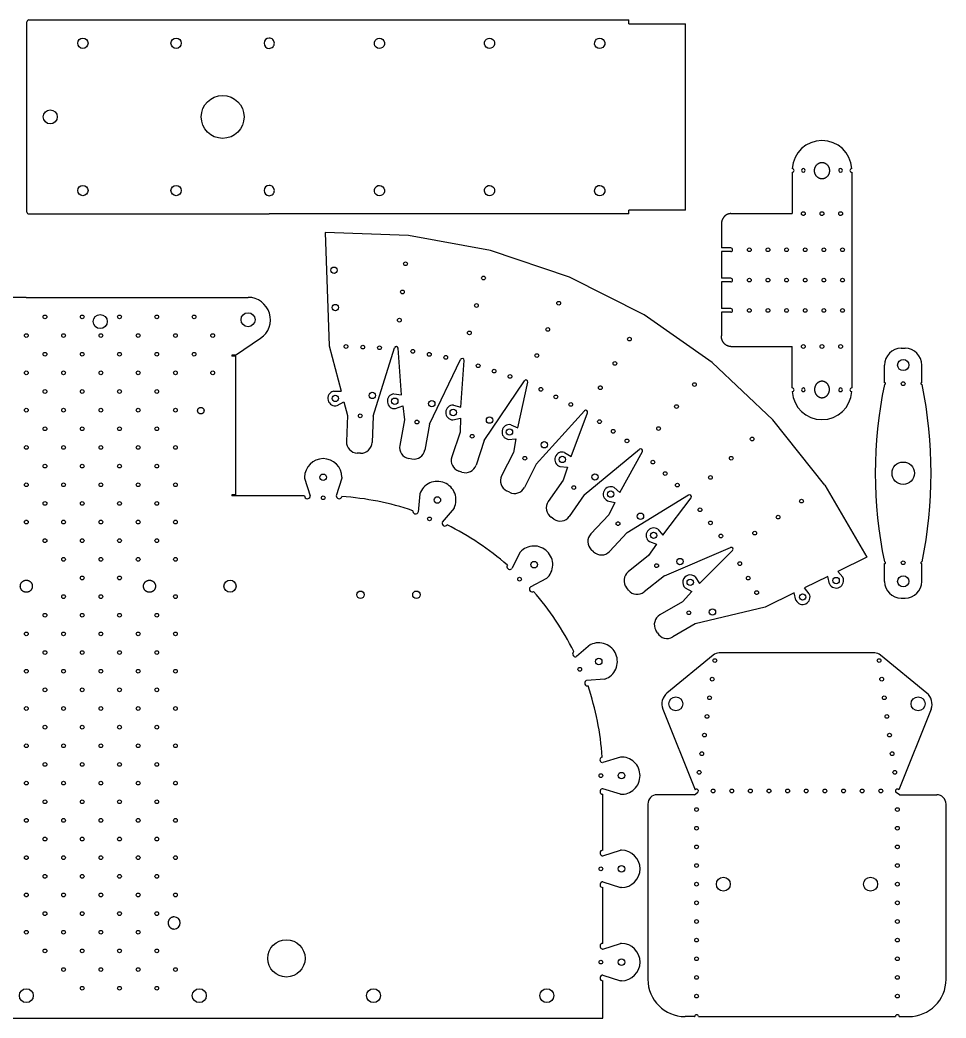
# Model space of a CAD drawing. Header units: millimetres. Extents: x 5 to 828, y 5 to 573.
# Drawn here: x 331 to 828, y 5 to 540 of the extents above; entities that cross this region are included whole.
import ezdxf

# ---------------------------------------------------------------- set-up
doc = ezdxf.new("R2010")
doc.units = ezdxf.units.MM
doc.layers.add('Outline', color=7, linetype='Continuous')

msp = doc.modelspace()

# ---------------------------------------------------------------- linework, layer by layer
at = {"color": 1}
for p, q in [((334.67, 437.25), (334.67, 539.25)), ((335.67, 540.25), (464.67, 540.25)), ((464.67, 540.25), (657.61, 540.25)), ((657.61, 538.25), (657.61, 540.25)), ((657.61, 538.25), (688.1, 538.25)), ((688.1, 438.25), (688.1, 538.25)), ((335.67, 436.25), (464.67, 436.25)), ((657.61, 436.25), (464.67, 436.25)), ((657.61, 436.25), (657.61, 438.25)), ((688.1, 438.25), (657.61, 438.25)), ((539.42, 424.62), (494.72, 426.26)), ((583.43, 416.59), (539.42, 424.62)), ((625.84, 402.34), (583.43, 416.59)), ((665.76, 382.17), (625.84, 402.34)), ((702.39, 356.49), (665.76, 382.17)), ((496.86, 365.47), (503.22, 341.21)), ((803.82, 364.18), (805.82, 364.18)), ((734.96, 325.82), (702.39, 356.49)), ((794.82, 345.68), (794.82, 355.18)), ((814.82, 345.68), (814.82, 355.18)), ((504.74, 335.4), (506.63, 328.2)), ((536.33, 333.26), (537.17, 325.87)), ((567.29, 326.62), (567.06, 319.18)), ((762.8, 290.81), (734.96, 325.82)), ((596.97, 315.61), (595.68, 308.28)), ((624.78, 300.47), (622.45, 293.4)), ((483.63, 295), (483.63, 294.5)), ((503.63, 295), (503.63, 294.5)), ((762.8, 290.81), (785.34, 252.17)), ((483.63, 285), (444.63, 285)), ((650.12, 281.5), (646.81, 274.83)), ((672.49, 259.09), (668.25, 252.97)), ((785.34, 252.17), (769.78, 244.53)), ((794.82, 239.18), (794.82, 248.68)), ((814.82, 239.18), (814.82, 248.68)), ((764.39, 241.88), (751.78, 235.69)), ((691.42, 233.71), (686.35, 228.26)), ((746.39, 233.05), (730.74, 225.37)), ((803.82, 230.18), (805.82, 230.18)), ((730.74, 225.37), (693.27, 216.4)), ((702.94, 199.65), (678.08, 179.3)), ((789.53, 200.78), (706.11, 200.78)), ((817.56, 179.3), (792.7, 199.65)), ((675.87, 170.71), (693.17, 127.41)), ((819.77, 170.71), (802.47, 127.41)), ((643.63, 95), (643.63, 125)), ((667.82, 119.78), (667.82, 25.78)), ((827.82, 25.78), (827.82, 119.78)), ((653.63, 95), (653.13, 95)), ((643.63, 45), (643.63, 75)), ((653.63, 75), (653.13, 75)), ((653.63, 45), (653.13, 45)), ((643.63, 5), (643.63, 25)), ((653.63, 25), (653.13, 25)), ((692.95, 5.78), (687.82, 5.78)), ((692.82, 5.78), (692.95, 5.78)), ((694.95, 5.78), (800.69, 5.78)), ((802.69, 5.78), (802.82, 5.78)), ((802.82, 5.78), (802.69, 5.78)), ((802.69, 5.78), (807.82, 5.78)), ((802.82, 5.78), (807.82, 5.78))]:
    msp.add_line(p, q, dxfattribs=at)
for points in [[(464.67, 525), (465.23, 525.06), (465.77, 525.23), (466.25, 525.51), (466.68, 525.88), (467, 526.31), (467.24, 526.79), (467.37, 527.27), (467.41, 527.75), (467.36, 528.29), (467.2, 528.81), (466.95, 529.28), (466.61, 529.7), (466.17, 530.05), (465.67, 530.31), (465.18, 530.46), (464.67, 530.5)], [(523.77, 525), (522.81, 525.18), (521.98, 525.68), (521.36, 526.44), (521.06, 527.36), (521.09, 528.34), (521.46, 529.24), (522.13, 529.96), (523, 530.39), (523.77, 530.5), (524.73, 530.33), (525.57, 529.83), (526.18, 529.07), (526.48, 528.15), (526.45, 527.17), (526.08, 526.27), (525.41, 525.55), (524.54, 525.12), (523.77, 525)], [(582.87, 525), (581.92, 525.17), (581.08, 525.68), (580.46, 526.44), (580.16, 527.36), (580.19, 528.34), (580.56, 529.24), (581.23, 529.96), (582.1, 530.39), (582.87, 530.5), (583.83, 530.33), (584.66, 529.83), (585.28, 529.07), (585.58, 528.15), (585.55, 527.17), (585.18, 526.27), (584.51, 525.55), (583.64, 525.12), (582.87, 525)], [(641.97, 525), (641.01, 525.18), (640.17, 525.68), (639.56, 526.44), (639.26, 527.36), (639.29, 528.34), (639.66, 529.24), (640.33, 529.96), (641.2, 530.39), (641.97, 530.5), (642.93, 530.33), (643.76, 529.83), (644.37, 529.07), (644.68, 528.15), (644.65, 527.17), (644.27, 526.27), (643.61, 525.55), (642.74, 525.12), (641.97, 525)], [(464.67, 446), (465.23, 446.06), (465.77, 446.23), (466.25, 446.51), (466.68, 446.88), (467, 447.31), (467.24, 447.79), (467.37, 448.27), (467.41, 448.75), (467.36, 449.29), (467.2, 449.81), (466.95, 450.28), (466.61, 450.7), (466.17, 451.05), (465.67, 451.31), (465.18, 451.46), (464.67, 451.5)], [(523.77, 446), (522.81, 446.18), (521.98, 446.68), (521.36, 447.44), (521.06, 448.36), (521.09, 449.34), (521.46, 450.24), (522.13, 450.96), (523, 451.39), (523.77, 451.5), (524.73, 451.33), (525.57, 450.83), (526.18, 450.07), (526.48, 449.15), (526.45, 448.17), (526.08, 447.27), (525.41, 446.55), (524.54, 446.12), (523.77, 446)], [(582.87, 446), (581.92, 446.17), (581.08, 446.68), (580.46, 447.44), (580.16, 448.36), (580.19, 449.34), (580.56, 450.24), (581.23, 450.96), (582.1, 451.39), (582.87, 451.5), (583.83, 451.33), (584.66, 450.83), (585.28, 450.07), (585.58, 449.15), (585.55, 448.17), (585.18, 447.27), (584.51, 446.55), (583.64, 446.12), (582.87, 446)], [(641.97, 446), (641.01, 446.18), (640.17, 446.68), (639.56, 447.44), (639.26, 448.36), (639.29, 449.34), (639.66, 450.24), (640.33, 450.96), (641.2, 451.39), (641.97, 451.5), (642.93, 451.33), (643.76, 450.83), (644.37, 450.07), (644.68, 449.15), (644.65, 448.17), (644.27, 447.27), (643.61, 446.55), (642.74, 446.12), (641.97, 446)], [(334.32, 233.32), (334.2, 233.32), (334.09, 233.33), (333.97, 233.34), (333.86, 233.35), (333.75, 233.37), (333.63, 233.39), (333.52, 233.42), (333.41, 233.45), (333.3, 233.48), (333.19, 233.52), (333.09, 233.56), (332.98, 233.61), (332.88, 233.66), (332.77, 233.71), (332.68, 233.77), (332.58, 233.83), (332.48, 233.9), (332.39, 233.97), (332.3, 234.04), (332.21, 234.11), (332.12, 234.19), (332.04, 234.27), (331.96, 234.35), (331.88, 234.44), (331.81, 234.53), (331.74, 234.62), (331.67, 234.71), (331.61, 234.81), (331.55, 234.91), (331.49, 235.01), (331.44, 235.11), (331.39, 235.22), (331.34, 235.32), (331.3, 235.43), (331.26, 235.54), (331.23, 235.65), (331.2, 235.76), (331.17, 235.88), (331.15, 235.99), (331.13, 236.1), (331.12, 236.22), (331.11, 236.34), (331.1, 236.45), (331.1, 236.57), (331.1, 236.68), (331.11, 236.8), (331.12, 236.91), (331.13, 237.03), (331.15, 237.14), (331.17, 237.26), (331.2, 237.37), (331.23, 237.48), (331.26, 237.59), (331.3, 237.7), (331.34, 237.81), (331.39, 237.92), (331.44, 238.02), (331.49, 238.12), (331.55, 238.23), (331.61, 238.32), (331.67, 238.42), (331.74, 238.51), (331.81, 238.61), (331.88, 238.7), (331.96, 238.78), (332.04, 238.87), (332.12, 238.95), (332.21, 239.02), (332.3, 239.1), (332.39, 239.17), (332.48, 239.24), (332.58, 239.3), (332.68, 239.36), (332.77, 239.42), (332.88, 239.47), (332.98, 239.52), (333.09, 239.57), (333.19, 239.61), (333.3, 239.65), (333.41, 239.69), (333.52, 239.72), (333.63, 239.74), (333.75, 239.77), (333.86, 239.78), (333.97, 239.8), (334.09, 239.81), (334.2, 239.82), (334.32, 239.82)], [(334.32, 239.82), (334.43, 239.82), (334.55, 239.81), (334.66, 239.8), (334.78, 239.78), (334.89, 239.77), (335, 239.74), (335.11, 239.72), (335.22, 239.69), (335.33, 239.65), (335.44, 239.61), (335.55, 239.57), (335.65, 239.52), (335.76, 239.47), (335.86, 239.42), (335.96, 239.36), (336.06, 239.3), (336.15, 239.24), (336.25, 239.17), (336.34, 239.1), (336.43, 239.02), (336.51, 238.95), (336.59, 238.87), (336.67, 238.78), (336.75, 238.7), (336.82, 238.61), (336.89, 238.51), (336.96, 238.42), (337.03, 238.32), (337.09, 238.23), (337.14, 238.12), (337.2, 238.02), (337.25, 237.92), (337.29, 237.81), (337.33, 237.7), (337.37, 237.59), (337.41, 237.48), (337.44, 237.37), (337.46, 237.26), (337.49, 237.14), (337.5, 237.03), (337.52, 236.91), (337.53, 236.8), (337.54, 236.68), (337.54, 236.57), (337.54, 236.45), (337.53, 236.34), (337.52, 236.22), (337.5, 236.1), (337.49, 235.99), (337.46, 235.88), (337.44, 235.76), (337.41, 235.65), (337.37, 235.54), (337.33, 235.43), (337.29, 235.32), (337.25, 235.22), (337.2, 235.11), (337.14, 235.01), (337.09, 234.91), (337.03, 234.81), (336.96, 234.71), (336.89, 234.62), (336.82, 234.53), (336.75, 234.44), (336.67, 234.35), (336.59, 234.27), (336.51, 234.19), (336.43, 234.11), (336.34, 234.04), (336.25, 233.97), (336.15, 233.9), (336.06, 233.83), (335.96, 233.77), (335.86, 233.71), (335.76, 233.66), (335.65, 233.61), (335.55, 233.56), (335.44, 233.52), (335.33, 233.48), (335.22, 233.45), (335.11, 233.42), (335, 233.39), (334.89, 233.37), (334.78, 233.35), (334.66, 233.34), (334.55, 233.33), (334.43, 233.32), (334.32, 233.32)], [(400.42, 233.32), (400.3, 233.32), (400.19, 233.33), (400.07, 233.34), (399.96, 233.35), (399.84, 233.37), (399.73, 233.39), (399.62, 233.42), (399.51, 233.45), (399.4, 233.48), (399.29, 233.52), (399.18, 233.56), (399.08, 233.61), (398.97, 233.66), (398.87, 233.71), (398.77, 233.77), (398.68, 233.83), (398.58, 233.9), (398.49, 233.97), (398.4, 234.04), (398.31, 234.11), (398.22, 234.19), (398.14, 234.27), (398.06, 234.35), (397.98, 234.44), (397.91, 234.53), (397.84, 234.62), (397.77, 234.71), (397.71, 234.81), (397.65, 234.91), (397.59, 235.01), (397.54, 235.11), (397.49, 235.22), (397.44, 235.32), (397.4, 235.43), (397.36, 235.54), (397.33, 235.65), (397.3, 235.76), (397.27, 235.88), (397.25, 235.99), (397.23, 236.1), (397.21, 236.22), (397.2, 236.34), (397.2, 236.45), (397.2, 236.57), (397.2, 236.68), (397.2, 236.8), (397.21, 236.91), (397.23, 237.03), (397.25, 237.14), (397.27, 237.26), (397.3, 237.37), (397.33, 237.48), (397.36, 237.59), (397.4, 237.7), (397.44, 237.81), (397.49, 237.92), (397.54, 238.02), (397.59, 238.12), (397.65, 238.23), (397.71, 238.32), (397.77, 238.42), (397.84, 238.51), (397.91, 238.61), (397.98, 238.7), (398.06, 238.78), (398.14, 238.87), (398.22, 238.95), (398.31, 239.02), (398.4, 239.1), (398.49, 239.17), (398.58, 239.24), (398.68, 239.3), (398.77, 239.36), (398.87, 239.42), (398.97, 239.47), (399.08, 239.52), (399.18, 239.57), (399.29, 239.61), (399.4, 239.65), (399.51, 239.69), (399.62, 239.72), (399.73, 239.74), (399.84, 239.77), (399.96, 239.78), (400.07, 239.8), (400.19, 239.81), (400.3, 239.82), (400.42, 239.82)], [(400.42, 239.82), (400.53, 239.82), (400.64, 239.81), (400.76, 239.8), (400.87, 239.78), (400.99, 239.77), (401.1, 239.74), (401.21, 239.72), (401.32, 239.69), (401.43, 239.65), (401.54, 239.61), (401.65, 239.57), (401.75, 239.52), (401.86, 239.47), (401.96, 239.42), (402.06, 239.36), (402.16, 239.3), (402.25, 239.24), (402.34, 239.17), (402.43, 239.1), (402.52, 239.02), (402.61, 238.95), (402.69, 238.87), (402.77, 238.78), (402.85, 238.7), (402.92, 238.61), (402.99, 238.51), (403.06, 238.42), (403.12, 238.32), (403.18, 238.23), (403.24, 238.12), (403.29, 238.02), (403.34, 237.92), (403.39, 237.81), (403.43, 237.7), (403.47, 237.59), (403.5, 237.48), (403.53, 237.37), (403.56, 237.26), (403.58, 237.14), (403.6, 237.03), (403.62, 236.91), (403.63, 236.8), (403.63, 236.68), (403.64, 236.57), (403.63, 236.45), (403.63, 236.34), (403.62, 236.22), (403.6, 236.1), (403.58, 235.99), (403.56, 235.88), (403.53, 235.76), (403.5, 235.65), (403.47, 235.54), (403.43, 235.43), (403.39, 235.32), (403.34, 235.22), (403.29, 235.11), (403.24, 235.01), (403.18, 234.91), (403.12, 234.81), (403.06, 234.71), (402.99, 234.62), (402.92, 234.53), (402.85, 234.44), (402.77, 234.35), (402.69, 234.27), (402.61, 234.19), (402.52, 234.11), (402.43, 234.04), (402.34, 233.97), (402.25, 233.9), (402.16, 233.83), (402.07, 233.78), (401.98, 233.73), (401.89, 233.68), (401.8, 233.64), (401.71, 233.59), (401.62, 233.55), (401.53, 233.52), (401.43, 233.48), (401.31, 233.45), (401.18, 233.41), (401.06, 233.38), (400.93, 233.36), (400.8, 233.34), (400.67, 233.33), (400.54, 233.32), (400.42, 233.32)], [(413.63, 59.25), (413.52, 59.25), (413.41, 59.24), (413.29, 59.23), (413.18, 59.22), (413.06, 59.2), (412.95, 59.18), (412.84, 59.15), (412.73, 59.12), (412.62, 59.08), (412.51, 59.05), (412.4, 59), (412.3, 58.96), (412.19, 58.91), (412.09, 58.85), (411.99, 58.79), (411.89, 58.73), (411.8, 58.67), (411.71, 58.6), (411.61, 58.53), (411.53, 58.46), (411.44, 58.38), (411.36, 58.3), (411.28, 58.21), (411.2, 58.13), (411.13, 58.04), (411.06, 57.95), (410.99, 57.85), (410.93, 57.76), (410.87, 57.66), (410.81, 57.56), (410.76, 57.45), (410.71, 57.35), (410.66, 57.24), (410.62, 57.14), (410.58, 57.03), (410.55, 56.92), (410.51, 56.8), (410.49, 56.69), (410.47, 56.58), (410.45, 56.46), (410.43, 56.35), (410.42, 56.23), (410.42, 56.12), (410.41, 56), (410.42, 55.88), (410.42, 55.77), (410.43, 55.65), (410.45, 55.54), (410.47, 55.42), (410.49, 55.31), (410.51, 55.2), (410.55, 55.08), (410.58, 54.97), (410.62, 54.86), (410.66, 54.76), (410.71, 54.65), (410.76, 54.55), (410.81, 54.44), (410.87, 54.34), (410.93, 54.24), (410.99, 54.15), (411.06, 54.05), (411.13, 53.96), (411.2, 53.87), (411.28, 53.79), (411.36, 53.7), (411.44, 53.62), (411.53, 53.54), (411.61, 53.47), (411.71, 53.4), (411.8, 53.33), (411.89, 53.27), (411.99, 53.21), (412.09, 53.15), (412.19, 53.09), (412.3, 53.04), (412.4, 53), (412.51, 52.95), (412.62, 52.92), (412.73, 52.88), (412.84, 52.85), (412.95, 52.82), (413.06, 52.8), (413.18, 52.78), (413.29, 52.77), (413.41, 52.76), (413.52, 52.75), (413.63, 52.75)]]:
    msp.add_lwpolyline(points, dxfattribs=at)
for centre, radius in [((364.67, 527.75), 2.75), ((414.67, 527.75), 2.75), ((439.67, 488.25), 11.5), ((364.67, 448.75), 2.75), ((414.67, 448.75), 2.75), ((804.82, 355.18), 3), ((804.82, 297.18), 6), ((493.63, 295), 1.75), ((554.86, 282.82), 1.75), ((606.77, 248.14), 1.75), ((804.82, 239.18), 3), ((443.63, 236.57), 3.25), ((641.46, 196.23), 1.75), ((653.63, 135), 1.75), ((653.63, 85), 1.75), ((653.63, 35), 1.75)]:
    msp.add_circle(centre, radius, dxfattribs=at)
for centre, radius, start, end in [((335.67, 539.25), 1, 90, 180), ((464.67, 527.75), 2.75, 90, 270), ((464.67, 448.75), 2.75, 90, 270), ((335.67, 437.25), 1, 180, 270), ((803.82, 355.18), 9, 90, 180), ((805.82, 355.18), 9, 0, 90), ((493.63, 295), 10, 90, 180), ((493.63, 295), 10, 0, 90), ((554.86, 282.82), 10, 67.5, 160.6385), ((554.86, 282.82), 10, 334.3615, 67.5), ((485.13, 285), 1.5, 180, 346.2461), ((485.13, 285), 1.5, 346.2461, 0), ((485.13, 285), 1.5, 346.2461, 0), ((502.13, 285), 1.5, 186.2708, 193.7539), ((502.13, 285), 1.5, 186.2708, 193.7539), ((502.13, 285), 1.5, 193.7539, 347.2426), ((493.63, 135), 150, 71.3084, 86.1916), ((543.18, 276.83), 1.5, 170.2574, 323.7461), ((543.18, 276.83), 1.5, 323.7461, 331.2292), ((558.89, 270.33), 1.5, 171.2539, 324.7426), ((558.89, 270.33), 1.5, 163.7708, 171.2539), ((493.63, 135), 150, 48.8084, 63.6916), ((606.77, 248.14), 10, 45, 138.1385), ((606.77, 248.14), 10, 311.8615, 45), ((593.69, 247.08), 1.5, 147.7574, 301.2461), ((593.69, 247.08), 1.5, 301.2461, 308.7292), ((605.71, 235.06), 1.5, 148.7539, 302.2426), ((605.71, 235.06), 1.5, 141.2708, 148.7539), ((803.82, 239.18), 9, 180, 270), ((805.82, 239.18), 9, 270, 0), ((493.63, 135), 150, 26.3084, 41.1916), ((641.46, 196.23), 10, 22.5, 115.6385), ((628.96, 200.26), 1.5, 125.2574, 278.7461), ((628.96, 200.26), 1.5, 278.7461, 286.2292), ((641.46, 196.23), 10, 289.3615, 22.5), ((706.11, 195.78), 5, 90, 129.3007), ((789.53, 195.78), 5, 50.6993, 90), ((635.47, 184.55), 1.5, 126.2539, 279.7426), ((635.47, 184.55), 1.5, 118.7708, 126.2539), ((493.63, 135), 150, 3.8084, 18.6916), ((682.83, 173.49), 7.5, 129.3007, 201.7814), ((812.81, 173.49), 7.5, 338.2186, 50.6993), ((643.63, 143.5), 1.5, 102.7574, 256.2461), ((653.63, 135), 10, 0, 93.1385), ((643.63, 143.5), 1.5, 256.2461, 263.7292), ((643.63, 143.5), 1.5, 256.2461, 263.7292), ((653.63, 135), 10, 266.8615, 360), ((643.63, 126.5), 1.5, 103.7539, 270), ((643.63, 126.5), 1.5, 90, 103.7539), ((643.63, 126.5), 1.5, 90, 103.7539), ((643.63, 93.5), 1.5, 90, 256.2461), ((643.63, 93.5), 1.5, 256.2461, 270), ((643.63, 93.5), 1.5, 256.2461, 270), ((653.63, 85), 10, 0, 90), ((653.63, 85), 10, 270, 360), ((643.63, 76.5), 1.5, 103.7539, 270), ((643.63, 76.5), 1.5, 90, 103.7539), ((643.63, 76.5), 1.5, 90, 103.7539), ((413.63, 56), 3.25, 270, 90), ((643.63, 43.5), 1.5, 90, 256.2461), ((653.63, 35), 10, 0, 90), ((643.63, 43.5), 1.5, 256.2461, 270), ((643.63, 43.5), 1.5, 256.2461, 270), ((653.63, 35), 10, 270, 360), ((643.63, 26.5), 1.5, 103.7539, 270), ((643.63, 26.5), 1.5, 90, 103.7539), ((643.63, 26.5), 1.5, 90, 103.7539), ((687.82, 25.78), 20, 180, 270), ((807.82, 25.78), 20, 270, 0)]:
    msp.add_arc(centre, radius, start, end, dxfattribs=at)
at = {"layer": 'Outline'}
for p, q in [((745.23, 458.59), (745.23, 436.39)), ((777.27, 458.59), (777.27, 342.92)), ((712.27, 436.39), (745.23, 436.39)), ((777.27, 436.39), (777.27, 436.39)), ((707.27, 430.73), (707.27, 418.01)), ((494.72, 426.26), (496.86, 365.47)), ((712.27, 418.01), (707.27, 418.01)), ((707.27, 416.01), (707.27, 401.76)), ((712.27, 416.01), (707.27, 416.01)), ((712.27, 401.76), (707.27, 401.76)), ((707.27, 399.76), (707.27, 385.5)), ((712.27, 399.76), (707.27, 399.76)), ((334.32, 391.5), (215.34, 391.5)), ((334.32, 391.5), (453.29, 391.5)), ((712.27, 385.5), (707.27, 385.5)), ((707.27, 383.5), (707.27, 370.78)), ((712.27, 383.5), (707.27, 383.5)), ((446.6, 360.5), (460.01, 369.56)), ((520.35, 327.7), (531.88, 364.45)), ((535.66, 339.23), (533.83, 364.22)), ((712.27, 365.12), (745.23, 365.12)), ((745.23, 342.92), (745.23, 365.12)), ((777.27, 365.12), (777.27, 365.12)), ((444.63, 360.5), (444.63, 360)), ((446.6, 360.5), (444.63, 360.5)), ((446.63, 360), (444.63, 360)), ((446.63, 360), (446.63, 285.5)), ((550.67, 323.4), (567.35, 358.13)), ((567.47, 332.62), (569.25, 357.62)), ((580.07, 314.81), (601.54, 346.78)), ((598.02, 321.52), (603.35, 346.01)), ((499.1, 341.16), (503.22, 341.21)), ((531.57, 339.77), (535.66, 339.23)), ((501.13, 333.42), (504.74, 335.4)), ((532.47, 331.82), (536.33, 333.26)), ((563.51, 333.74), (567.47, 332.62)), ((506.63, 328.2), (506.12, 314.21)), ((520.35, 327.7), (519.84, 313.71)), ((563.26, 325.75), (567.29, 326.62)), ((607.93, 302.09), (633.77, 330.66)), ((626.65, 306.17), (635.44, 329.64)), ((537.17, 325.87), (534.66, 312.09)), ((550.67, 323.4), (548.16, 309.63)), ((594.25, 323.2), (598.02, 321.52)), ((567.06, 319.18), (562.6, 305.91)), ((580.07, 314.81), (575.61, 301.54)), ((592.86, 315.32), (596.97, 315.61)), ((513.62, 307.93), (511.89, 308)), ((541.18, 304.8), (539.48, 305.11)), ((595.68, 308.28), (589.37, 295.79)), ((623.17, 308.37), (626.65, 306.17)), ((633.69, 285.51), (663.34, 310.09)), ((652.8, 286.87), (664.86, 308.84)), ((607.93, 302.09), (601.62, 289.6)), ((620.66, 300.77), (624.78, 300.47)), ((483.63, 294.5), (486.63, 285)), ((503.63, 294.5), (500.63, 285)), ((568.01, 297.76), (566.38, 298.31)), ((622.45, 293.4), (614.41, 281.93)), ((649.66, 289.55), (652.8, 286.87)), ((444.63, 285.5), (444.63, 285)), ((446.63, 285.5), (444.63, 285.5)), ((545.43, 286.14), (544.57, 276.26)), ((593.56, 286.95), (592.02, 287.73)), ((633.69, 285.51), (625.65, 274.05)), ((656.8, 265.42), (689.67, 285.5)), ((675.91, 264.02), (690.99, 284.04)), ((563.88, 278.49), (557.5, 270.9)), ((646.1, 282.39), (650.12, 281.5)), ((617.29, 272.58), (615.88, 273.58)), ((646.81, 274.83), (637.21, 264.64)), ((656.8, 265.42), (647.2, 255.23)), ((673.19, 267.12), (675.91, 264.02)), ((668.64, 260.55), (672.49, 259.09)), ((676.8, 242.22), (712.21, 257.39)), ((599.32, 254.81), (594.75, 246.02)), ((638.72, 254.97), (637.46, 256.16)), ((668.25, 252.97), (657.3, 244.26)), ((695.51, 238.1), (713.31, 255.76)), ((676.8, 242.22), (665.84, 233.51)), ((693.26, 241.56), (695.51, 238.1)), ((765.26, 237.85), (764.39, 241.88)), ((772.44, 241.38), (769.78, 244.53)), ((613.45, 240.69), (604.65, 236.12)), ((657.41, 234.47), (656.33, 235.83)), ((687.81, 235.7), (691.42, 233.71)), ((754.44, 232.54), (751.78, 235.69)), ((747.26, 229.02), (746.39, 233.05)), ((686.35, 228.26), (674.26, 221.21)), ((693.27, 216.4), (681.17, 209.35)), ((672.97, 211.51), (672.1, 213)), ((637.13, 205.24), (629.54, 198.87)), ((789.26, 200.78), (706.38, 200.78)), ((644.77, 186.79), (634.9, 185.94)), ((653.09, 144.99), (643.63, 142)), ((653.09, 125.01), (643.63, 128)), ((692.82, 124.78), (672.82, 124.78)), ((692.82, 124.78), (694.52, 125.96)), ((802.82, 124.78), (801.12, 125.96)), ((802.82, 124.78), (822.82, 124.78)), ((643.63, 92), (653.13, 95)), ((643.63, 78), (653.13, 75)), ((643.63, 42), (653.13, 45)), ((643.63, 28), (653.13, 25)), ((25, 5), (643.63, 5))]:
    msp.add_line(p, q, dxfattribs=at)
for points in [[(757.23, 459.57), (757.3, 460.1), (757.31, 460.21), (757.33, 460.31), (757.35, 460.41), (757.37, 460.51), (757.4, 460.61), (757.43, 460.75), (757.48, 460.9), (757.53, 461.04), (757.58, 461.19), (757.64, 461.33), (757.71, 461.47), (757.77, 461.61), (757.85, 461.75), (757.92, 461.88), (758, 462.01), (758.09, 462.14), (758.18, 462.26), (758.27, 462.38), (758.37, 462.49), (758.47, 462.6), (758.58, 462.71), (758.68, 462.82), (758.79, 462.91), (758.91, 463.01), (759.03, 463.1), (759.15, 463.18), (759.27, 463.26), (759.39, 463.34), (759.52, 463.41), (759.65, 463.48), (759.78, 463.54), (759.92, 463.59), (760.05, 463.64), (760.19, 463.68), (760.33, 463.72), (760.47, 463.76), (760.61, 463.79), (760.75, 463.81), (760.89, 463.83), (761.04, 463.84), (761.18, 463.84), (761.32, 463.84), (761.46, 463.84), (761.61, 463.83), (761.75, 463.81), (761.89, 463.79), (762.03, 463.76), (762.17, 463.72), (762.31, 463.68), (762.45, 463.64), (762.58, 463.59), (762.72, 463.54), (762.85, 463.48), (762.98, 463.41), (763.11, 463.34), (763.23, 463.26), (763.36, 463.18), (763.48, 463.1), (763.59, 463.01), (763.71, 462.91), (763.82, 462.82), (763.92, 462.71), (764.03, 462.6), (764.13, 462.49), (764.23, 462.38), (764.32, 462.26), (764.41, 462.14), (764.5, 462.01), (764.58, 461.88), (764.65, 461.75), (764.73, 461.61), (764.8, 461.47), (764.86, 461.33), (764.92, 461.19), (764.97, 461.04), (765.02, 460.9), (765.07, 460.75), (765.1, 460.64), (765.12, 460.54), (765.14, 460.44), (765.16, 460.34), (765.18, 460.24), (765.2, 460.14), (765.21, 460.04), (765.22, 459.93), (765.23, 459.83), (765.24, 459.73), (765.25, 459.63)], [(765.28, 459.57), (765.23, 458.96), (765.21, 458.84), (765.2, 458.73), (765.18, 458.61), (765.16, 458.5), (765.14, 458.38), (765.11, 458.27), (765.07, 458.11), (765.02, 457.97), (764.97, 457.82), (764.92, 457.67), (764.86, 457.53), (764.8, 457.39), (764.73, 457.25), (764.65, 457.11), (764.58, 456.98), (764.5, 456.85), (764.41, 456.73), (764.32, 456.61), (764.23, 456.49), (764.13, 456.37), (764.03, 456.26), (763.92, 456.15), (763.82, 456.05), (763.71, 455.95), (763.59, 455.86), (763.48, 455.77), (763.36, 455.68), (763.23, 455.6), (763.11, 455.52), (762.98, 455.45), (762.85, 455.39), (762.72, 455.33), (762.58, 455.27), (762.45, 455.22), (762.31, 455.18), (762.17, 455.14), (762.03, 455.11), (761.89, 455.08), (761.75, 455.06), (761.61, 455.04), (761.46, 455.03), (761.32, 455.02), (761.18, 455.02), (761.04, 455.03), (760.89, 455.04), (760.75, 455.06), (760.61, 455.08), (760.47, 455.11), (760.33, 455.14), (760.19, 455.18), (760.05, 455.22), (759.92, 455.27), (759.78, 455.33), (759.65, 455.39), (759.52, 455.45), (759.39, 455.52), (759.27, 455.6), (759.15, 455.68), (759.03, 455.77), (758.91, 455.86), (758.79, 455.95), (758.68, 456.05), (758.58, 456.15), (758.47, 456.26), (758.37, 456.37), (758.27, 456.49), (758.18, 456.61), (758.09, 456.73), (758, 456.85), (757.92, 456.98), (757.85, 457.11), (757.77, 457.25), (757.71, 457.39), (757.64, 457.53), (757.58, 457.67), (757.53, 457.82), (757.48, 457.97), (757.43, 458.11), (757.4, 458.23), (757.37, 458.34), (757.35, 458.46), (757.33, 458.57), (757.31, 458.69), (757.29, 458.81), (757.28, 458.92), (757.27, 459.04), (757.26, 459.16), (757.24, 459.57)], [(712.27, 436.39), (712.16, 436.39), (712.06, 436.38), (711.95, 436.38), (711.85, 436.37), (711.74, 436.36), (711.64, 436.34), (711.53, 436.33), (711.43, 436.31), (711.33, 436.29), (711.22, 436.26), (711.09, 436.23), (710.95, 436.19), (710.82, 436.15), (710.68, 436.1), (710.55, 436.04), (710.42, 435.99), (710.29, 435.93), (710.16, 435.86), (710.04, 435.79), (709.91, 435.72), (709.79, 435.64), (709.67, 435.56), (709.55, 435.48), (709.43, 435.39), (709.32, 435.3), (709.21, 435.2), (709.1, 435.1), (708.99, 435), (708.88, 434.89), (708.78, 434.78), (708.68, 434.67), (708.59, 434.56), (708.49, 434.44), (708.4, 434.32), (708.32, 434.2), (708.23, 434.07), (708.15, 433.94), (708.07, 433.81), (708, 433.67), (707.93, 433.53), (707.86, 433.4), (707.79, 433.26), (707.73, 433.11), (707.68, 432.97), (707.62, 432.82), (707.57, 432.67), (707.53, 432.52), (707.48, 432.37), (707.45, 432.22), (707.41, 432.07), (707.39, 431.95), (707.36, 431.83), (707.35, 431.72), (707.33, 431.6), (707.31, 431.48), (707.3, 431.36), (707.29, 431.24), (707.28, 431.13), (707.27, 431.01), (707.27, 430.89), (707.27, 430.77), (707.27, 430.73)], [(712.27, 365.12), (712.16, 365.12), (712.06, 365.13), (711.95, 365.13), (711.85, 365.14), (711.74, 365.15), (711.64, 365.17), (711.53, 365.18), (711.43, 365.2), (711.33, 365.22), (711.22, 365.25), (711.09, 365.28), (710.95, 365.32), (710.82, 365.37), (710.68, 365.42), (710.55, 365.47), (710.42, 365.53), (710.29, 365.59), (710.16, 365.65), (710.04, 365.72), (709.91, 365.79), (709.79, 365.87), (709.67, 365.95), (709.55, 366.04), (709.43, 366.12), (709.32, 366.21), (709.21, 366.31), (709.1, 366.41), (708.99, 366.51), (708.88, 366.62), (708.78, 366.73), (708.68, 366.84), (708.59, 366.96), (708.49, 367.07), (708.4, 367.19), (708.32, 367.32), (708.23, 367.45), (708.15, 367.58), (708.07, 367.71), (708, 367.84), (707.93, 367.98), (707.86, 368.12), (707.79, 368.26), (707.73, 368.4), (707.68, 368.55), (707.62, 368.69), (707.57, 368.84), (707.53, 368.99), (707.48, 369.14), (707.45, 369.29), (707.41, 369.45), (707.39, 369.56), (707.36, 369.68), (707.35, 369.8), (707.33, 369.91), (707.31, 370.03), (707.3, 370.15), (707.29, 370.27), (707.28, 370.39), (707.27, 370.51), (707.27, 370.62), (707.27, 370.74), (707.27, 370.78)], [(765.28, 341.94), (765.23, 342.55), (765.21, 342.67), (765.2, 342.79), (765.18, 342.9), (765.16, 343.02), (765.14, 343.13), (765.11, 343.25), (765.07, 343.4), (765.02, 343.55), (764.97, 343.69), (764.92, 343.84), (764.86, 343.98), (764.8, 344.12), (764.73, 344.26), (764.65, 344.4), (764.58, 344.53), (764.5, 344.66), (764.41, 344.78), (764.32, 344.91), (764.23, 345.03), (764.13, 345.14), (764.03, 345.25), (763.92, 345.36), (763.82, 345.46), (763.71, 345.56), (763.59, 345.66), (763.48, 345.75), (763.36, 345.83), (763.23, 345.91), (763.11, 345.99), (762.98, 346.06), (762.85, 346.12), (762.72, 346.18), (762.58, 346.24), (762.45, 346.29), (762.31, 346.33), (762.17, 346.37), (762.03, 346.41), (761.89, 346.43), (761.75, 346.46), (761.61, 346.47), (761.46, 346.49), (761.32, 346.49), (761.18, 346.49), (761.04, 346.49), (760.89, 346.47), (760.75, 346.46), (760.61, 346.43), (760.47, 346.41), (760.33, 346.37), (760.19, 346.33), (760.05, 346.29), (759.92, 346.24), (759.78, 346.18), (759.65, 346.12), (759.52, 346.06), (759.39, 345.99), (759.27, 345.91), (759.15, 345.83), (759.03, 345.75), (758.91, 345.66), (758.79, 345.56), (758.68, 345.46), (758.58, 345.36), (758.47, 345.25), (758.37, 345.14), (758.27, 345.03), (758.18, 344.91), (758.09, 344.78), (758, 344.66), (757.92, 344.53), (757.85, 344.4), (757.77, 344.26), (757.71, 344.12), (757.64, 343.98), (757.58, 343.84), (757.53, 343.69), (757.48, 343.55), (757.43, 343.4), (757.4, 343.29), (757.37, 343.17), (757.35, 343.06), (757.33, 342.94), (757.31, 342.82), (757.29, 342.71), (757.28, 342.59), (757.27, 342.47), (757.26, 342.36), (757.24, 341.94)], [(757.23, 341.94), (757.3, 341.41), (757.31, 341.31), (757.33, 341.21), (757.35, 341.1), (757.37, 341), (757.4, 340.9), (757.43, 340.76), (757.48, 340.62), (757.53, 340.47), (757.58, 340.32), (757.64, 340.18), (757.71, 340.04), (757.77, 339.9), (757.85, 339.76), (757.92, 339.63), (758, 339.5), (758.09, 339.38), (758.18, 339.26), (758.27, 339.14), (758.37, 339.02), (758.47, 338.91), (758.58, 338.8), (758.68, 338.7), (758.79, 338.6), (758.91, 338.51), (759.03, 338.42), (759.15, 338.33), (759.27, 338.25), (759.39, 338.17), (759.52, 338.1), (759.65, 338.04), (759.78, 337.98), (759.92, 337.92), (760.05, 337.87), (760.19, 337.83), (760.33, 337.79), (760.47, 337.76), (760.61, 337.73), (760.75, 337.7), (760.89, 337.69), (761.04, 337.68), (761.18, 337.67), (761.32, 337.67), (761.46, 337.68), (761.61, 337.69), (761.75, 337.7), (761.89, 337.73), (762.03, 337.76), (762.17, 337.79), (762.31, 337.83), (762.45, 337.87), (762.58, 337.92), (762.72, 337.98), (762.85, 338.04), (762.98, 338.1), (763.11, 338.17), (763.23, 338.25), (763.36, 338.33), (763.48, 338.42), (763.59, 338.51), (763.71, 338.6), (763.82, 338.7), (763.92, 338.8), (764.03, 338.91), (764.13, 339.02), (764.23, 339.14), (764.32, 339.26), (764.41, 339.38), (764.5, 339.5), (764.58, 339.63), (764.65, 339.76), (764.73, 339.9), (764.8, 340.04), (764.86, 340.18), (764.92, 340.32), (764.97, 340.47), (765.02, 340.62), (765.07, 340.76), (765.1, 340.87), (765.12, 340.97), (765.14, 341.07), (765.16, 341.17), (765.18, 341.27), (765.2, 341.37), (765.21, 341.48), (765.22, 341.58), (765.23, 341.68), (765.24, 341.78), (765.25, 341.89)], [(427.96, 328.97), (427.85, 328.97), (427.75, 328.98), (427.64, 329), (427.54, 329.02), (427.42, 329.06), (427.3, 329.1), (427.19, 329.15), (427.09, 329.21), (426.98, 329.28), (426.88, 329.35), (426.79, 329.43), (426.7, 329.52), (426.62, 329.62), (426.55, 329.72), (426.48, 329.82), (426.42, 329.93), (426.37, 330.04), (426.33, 330.16), (426.3, 330.28), (426.27, 330.4), (426.25, 330.53), (426.24, 330.65), (426.24, 330.78), (426.25, 330.9), (426.27, 331.02), (426.29, 331.15), (426.33, 331.27), (426.37, 331.38), (426.42, 331.5), (426.48, 331.61), (426.54, 331.71), (426.62, 331.81), (426.7, 331.91), (426.78, 332), (426.88, 332.08), (426.97, 332.15), (427.08, 332.22), (427.18, 332.28), (427.29, 332.33), (427.41, 332.38), (427.51, 332.41), (427.62, 332.44), (427.72, 332.45), (427.83, 332.47), (427.93, 332.47), (427.95, 332.47), (428.05, 332.47), (428.16, 332.46), (428.27, 332.44), (428.37, 332.42), (428.49, 332.38), (428.6, 332.34), (428.71, 332.29), (428.82, 332.23), (428.92, 332.16), (429.02, 332.09), (429.11, 332.01), (429.2, 331.92), (429.28, 331.83), (429.35, 331.73), (429.42, 331.62), (429.48, 331.51), (429.53, 331.4), (429.57, 331.28), (429.6, 331.16), (429.63, 331.04), (429.65, 330.93), (429.66, 330.82), (429.66, 330.72), (429.66, 330.61), (429.64, 330.49), (429.63, 330.38), (429.6, 330.27), (429.57, 330.17), (429.54, 330.07), (429.5, 329.97), (429.44, 329.86), (429.38, 329.76), (429.31, 329.66), (429.23, 329.56), (429.14, 329.47), (429.05, 329.38), (428.96, 329.31), (428.86, 329.24), (428.75, 329.17), (428.64, 329.12), (428.53, 329.07), (428.43, 329.04), (428.32, 329.01), (428.22, 328.99), (428.11, 328.98), (428.01, 328.97), (427.96, 328.97)]]:
    msp.add_lwpolyline(points, dxfattribs=at)
for centre, radius in [((347.17, 488.25), 3.75), ((751.25, 436.39), 1), ((761.25, 436.39), 1), ((771.25, 436.39), 1), ((722.27, 417.01), 1), ((732.27, 417.01), 1), ((742.27, 417.01), 1), ((752.27, 417.01), 1), ((762.27, 417.01), 1), ((772.27, 417.01), 1), ((499.43, 406.07), 1.7), ((537.77, 409.5), 1), ((579.63, 401.87), 1), ((722.27, 400.76), 1), ((732.27, 400.76), 1), ((742.27, 400.76), 1), ((752.27, 400.76), 1), ((762.27, 400.76), 1), ((772.27, 400.76), 1), ((536.13, 394.39), 1), ((500.13, 386.03), 1.7), ((575.84, 387.14), 1), ((619.97, 388.32), 1), ((722.27, 384.5), 1), ((732.27, 384.5), 1), ((742.27, 384.5), 1), ((752.27, 384.5), 1), ((762.27, 384.5), 1), ((772.27, 384.5), 1), ((344.32, 381), 1), ((364.32, 381), 1), ((373.98, 378.5), 3.75), ((384.32, 381), 1), ((404.32, 381), 1), ((424.32, 381), 1), ((453.29, 379.5), 3.75), ((453.29, 379.5), 3.75), ((534.48, 379.27), 1), ((614.11, 374.29), 1), ((334.32, 371), 1), ((354.32, 371), 1), ((374.32, 371), 1), ((394.32, 371), 1), ((414.32, 371), 1), ((434.32, 371), 1), ((572.04, 372.42), 1), ((657.95, 369.13), 1), ((505.85, 365.14), 1), ((514.84, 364.81), 1), ((523.84, 364.48), 1), ((751.25, 365.12), 1), ((761.25, 365.12), 1), ((771.25, 365.12), 1), ((344.32, 361), 1), ((364.32, 361), 1), ((384.32, 361), 1), ((404.32, 361), 1), ((424.32, 361), 1), ((541.69, 362.54), 1), ((550.54, 360.92), 1), ((559.39, 359.31), 1), ((608.24, 360.26), 1), ((576.78, 354.83), 1), ((650.14, 356.08), 1), ((334.32, 351), 1), ((354.32, 351), 1), ((374.32, 351), 1), ((394.32, 351), 1), ((414.32, 351), 1), ((434.32, 351), 1), ((585.31, 351.96), 1), ((593.84, 349.09), 1), ((610.41, 342.17), 1), ((642.32, 343.04), 1), ((692.79, 344.7), 1), ((804.82, 345.18), 1), ((344.32, 341), 1), ((364.32, 341), 1), ((384.32, 341), 1), ((404.32, 341), 1), ((500.11, 337.29), 1.7), ((519.95, 338.88), 1.7), ((532.02, 335.79), 1.7), ((618.44, 338.11), 1), ((334.32, 331), 1), ((354.32, 331), 1), ((374.32, 331), 1), ((394.32, 331), 1), ((414.32, 331), 1), ((551.88, 334.52), 1.7), ((626.47, 334.05), 1), ((683.19, 332.9), 1), ((513.49, 327.95), 1), ((563.38, 329.74), 1.7), ((582.86, 325.64), 1.7), ((344.32, 321), 1), ((364.32, 321), 1), ((384.32, 321), 1), ((404.32, 321), 1), ((543.92, 324.63), 1), ((641.88, 324.82), 1), ((673.58, 321.11), 1), ((573.56, 316.99), 1), ((593.56, 319.26), 1.7), ((649.24, 319.66), 1), ((723.77, 315.53), 1), ((334.32, 311), 1), ((354.32, 311), 1), ((374.32, 311), 1), ((394.32, 311), 1), ((414.32, 311), 1), ((612.24, 312.41), 1.7), ((656.61, 314.49), 1), ((601.81, 305.19), 1), ((621.92, 304.57), 1.7), ((712.58, 305.23), 1), ((344.32, 301), 1), ((364.32, 301), 1), ((384.32, 301), 1), ((404.32, 301), 1), ((670.54, 303.15), 1), ((639.43, 295.11), 1.7), ((677.09, 296.98), 1), ((701.39, 294.94), 1), ((334.32, 291), 1), ((354.32, 291), 1), ((374.32, 291), 1), ((394.32, 291), 1), ((414.32, 291), 1), ((628.07, 289.46), 1), ((683.64, 290.81), 1), ((493.63, 284), 1), ((647.88, 285.97), 1.7), ((344.32, 281), 1), ((364.32, 281), 1), ((384.32, 281), 1), ((404.32, 281), 1), ((695.8, 277.6), 1), ((750.25, 282.22), 1), ((550.65, 272.66), 1), ((663.86, 274.1), 1.7), ((737.7, 273.64), 1), ((334.32, 271), 1), ((354.32, 271), 1), ((374.32, 271), 1), ((394.32, 271), 1), ((414.32, 271), 1), ((651.8, 270.13), 1), ((701.4, 270.55), 1), ((670.91, 263.83), 1.7), ((707, 263.51), 1), ((725.15, 265.05), 1), ((344.32, 261), 1), ((364.32, 261), 1), ((384.32, 261), 1), ((404.32, 261), 1), ((354.32, 251), 1), ((374.32, 251), 1), ((394.32, 251), 1), ((414.32, 251), 1), ((672.53, 247.6), 1), ((685.03, 249.8), 1.7), ((717.14, 248.69), 1), ((804.82, 249.18), 1), ((364.32, 241), 1), ((384.32, 241), 1), ((598.99, 240.36), 1), ((721.67, 240.92), 1), ((768.85, 239.61), 1.7), ((690.54, 238.63), 1.7), ((354.32, 231), 1), ((374.32, 231), 1), ((414.32, 231), 1), ((513.63, 232), 2), ((543.63, 232), 2), ((726.21, 233.14), 1), ((750.85, 230.78), 1.7), ((344.32, 221), 1), ((364.32, 221), 1), ((384.32, 221), 1), ((404.32, 221), 1), ((689.81, 222.33), 1), ((702.5, 222.72), 1.7), ((334.32, 211), 1), ((354.32, 211), 1), ((374.32, 211), 1), ((394.32, 211), 1), ((414.32, 211), 1), ((344.32, 201), 1), ((364.32, 201), 1), ((384.32, 201), 1), ((404.32, 201), 1), ((631.29, 192.02), 1), ((703.75, 196.72), 1), ((791.9, 196.72), 1), ((334.32, 191), 1), ((354.32, 191), 1), ((374.32, 191), 1), ((394.32, 191), 1), ((414.32, 191), 1), ((702.35, 186.73), 1), ((793.3, 186.73), 1), ((344.32, 181), 1), ((364.32, 181), 1), ((384.32, 181), 1), ((404.32, 181), 1), ((682.83, 173.49), 3.75), ((700.95, 176.74), 1), ((794.69, 176.74), 1), ((812.81, 173.49), 3.75), ((334.32, 171), 1), ((354.32, 171), 1), ((374.32, 171), 1), ((394.32, 171), 1), ((414.32, 171), 1), ((699.55, 166.75), 1), ((796.09, 166.75), 1), ((344.32, 161), 1), ((364.32, 161), 1), ((384.32, 161), 1), ((404.32, 161), 1), ((698.15, 156.76), 1), ((797.49, 156.76), 1), ((334.32, 151), 1), ((354.32, 151), 1), ((374.32, 151), 1), ((394.32, 151), 1), ((414.32, 151), 1), ((696.75, 146.76), 1), ((798.89, 146.76), 1), ((344.32, 141), 1), ((364.32, 141), 1), ((384.32, 141), 1), ((404.32, 141), 1), ((642.63, 135), 1), ((695.35, 136.77), 1), ((800.29, 136.77), 1), ((334.32, 131), 1), ((354.32, 131), 1), ((374.32, 131), 1), ((394.32, 131), 1), ((414.32, 131), 1), ((702.82, 126.78), 1), ((712.82, 126.78), 1), ((722.82, 126.78), 1), ((732.82, 126.78), 1), ((742.82, 126.78), 1), ((752.82, 126.78), 1), ((762.82, 126.78), 1), ((772.82, 126.78), 1), ((782.82, 126.78), 1), ((792.82, 126.78), 1), ((344.32, 121), 1), ((364.32, 121), 1), ((384.32, 121), 1), ((404.32, 121), 1), ((693.95, 116.78), 1), ((801.69, 116.78), 1), ((334.32, 111), 1), ((354.32, 111), 1), ((374.32, 111), 1), ((394.32, 111), 1), ((414.32, 111), 1), ((693.95, 106.78), 1), ((801.69, 106.78), 1), ((344.32, 101), 1), ((364.32, 101), 1), ((384.32, 101), 1), ((404.32, 101), 1), ((693.95, 96.78), 1), ((801.69, 96.78), 1), ((334.32, 91), 1), ((354.32, 91), 1), ((374.32, 91), 1), ((394.32, 91), 1), ((414.32, 91), 1), ((642.63, 85), 1), ((693.95, 86.78), 1), ((801.69, 86.78), 1), ((344.32, 81), 1), ((364.32, 81), 1), ((384.32, 81), 1), ((404.32, 81), 1), ((708.32, 76.78), 3.75), ((787.32, 76.78), 3.75), ((693.95, 76.78), 1), ((801.69, 76.78), 1), ((334.32, 71), 1), ((354.32, 71), 1), ((374.32, 71), 1), ((394.32, 71), 1), ((414.32, 71), 1), ((693.95, 66.78), 1), ((801.69, 66.78), 1), ((344.32, 61), 1), ((364.32, 61), 1), ((384.32, 61), 1), ((404.32, 61), 1), ((693.95, 56.78), 1), ((801.69, 56.78), 1), ((334.32, 51), 1), ((354.32, 51), 1), ((374.32, 51), 1), ((394.32, 51), 1), ((473.88, 37), 10), ((693.95, 46.78), 1), ((801.69, 46.78), 1), ((344.32, 41), 1), ((364.32, 41), 1), ((384.32, 41), 1), ((404.32, 41), 1), ((693.95, 36.78), 1), ((801.69, 36.78), 1), ((642.63, 35), 1), ((354.32, 31), 1), ((374.32, 31), 1), ((394.32, 31), 1), ((414.32, 31), 1), ((693.95, 26.78), 1), ((801.69, 26.78), 1), ((364.32, 21), 1), ((384.32, 21), 1), ((404.32, 21), 1), ((334.32, 17), 3.75), ((427.13, 17), 3.75), ((520.63, 17), 3.75), ((613.63, 17), 3.75), ((693.95, 16.78), 1), ((801.69, 16.78), 1)]:
    msp.add_circle(centre, radius, dxfattribs=at)
for centre, radius, start, end in [((761.25, 459.59), 16, 3.5815, 176.4185), ((745.25, 459.59), 1, 358.651, 88.1496), ((751.25, 459.59), 1, 358.651, 181.349), ((771.25, 459.59), 1, 358.651, 181.349), ((777.25, 459.59), 1, 91.8504, 181.349), ((745.25, 459.59), 1, 269.1524, 358.651), ((751.25, 459.59), 1, 181.349, 358.651), ((771.25, 459.59), 1, 181.349, 358.651), ((777.25, 459.59), 1, 181.349, 270.8476), ((712.27, 417.01), 1, 270, 90), ((712.27, 400.76), 1, 270, 90), ((453.29, 379.5), 12, 304.0308, 90), ((712.27, 384.5), 1, 270, 90), ((532.83, 364.15), 1, 4.1781, 162.5867), ((568.25, 357.69), 1, 355.9435, 154.3521), ((602.37, 346.23), 1, 347.7089, 146.1176), ((745.25, 341.92), 1, 1.349, 90.8476), ((751.25, 341.92), 1, 1.349, 178.651), ((771.25, 341.92), 1, 1.349, 178.651), ((777.25, 341.92), 1, 89.1524, 178.651), ((1022.72, 297.18), 232.9, 168.2293, 191.7707), ((794.82, 345.18), 0.5, 258.1678, 90), ((814.82, 345.18), 0.5, 90, 281.8322), ((586.92, 297.18), 232.9, 348.2293, 11.7707), ((500.11, 337.29), 4, 104.6973, 284.6973), ((532.02, 335.79), 4, 96.4627, 276.4627), ((745.25, 341.92), 1, 271.8504, 1.349), ((761.25, 341.92), 16, 183.5815, 356.4185), ((751.25, 341.92), 1, 178.651, 1.349), ((771.25, 341.92), 1, 178.651, 1.349), ((777.25, 341.92), 1, 178.651, 268.1496), ((563.38, 329.74), 4, 88.2281, 268.2281), ((634.51, 329.99), 1, 339.4743, 137.883), ((593.56, 319.26), 4, 79.9936, 259.9936), ((512.11, 313.99), 6, 177.8984, 267.8984), ((513.84, 313.93), 6, 267.8984, 357.8984), ((540.56, 311.02), 6, 169.6638, 259.6638), ((542.26, 310.71), 6, 259.6638, 349.6638), ((568.29, 304), 6, 161.4293, 251.4293), ((621.92, 304.57), 4, 71.759, 251.759), ((663.98, 309.32), 1, 331.2397, 129.6484), ((569.92, 303.45), 6, 251.4293, 341.4293), ((594.72, 293.08), 6, 153.1947, 243.1947), ((596.26, 292.3), 6, 243.1947, 333.1947), ((647.88, 285.97), 4, 63.5244, 243.5244), ((690.19, 284.64), 1, 323.0052, 121.4138), ((619.32, 278.49), 6, 144.9601, 234.9601), ((620.74, 277.5), 6, 234.9601, 324.9601), ((670.91, 263.83), 4, 55.2898, 235.2898), ((641.58, 260.53), 6, 136.7255, 226.7255), ((712.6, 256.47), 1, 314.7706, 113.1792), ((642.84, 259.34), 6, 226.7255, 316.7255), ((794.82, 249.18), 0.5, 270, 101.8322), ((814.82, 249.18), 0.5, 78.1678, 270), ((661.03, 239.56), 6, 128.4909, 218.4909), ((690.54, 238.63), 4, 47.0552, 227.0552), ((768.85, 239.61), 4, 206.1391, 26.1391), ((662.11, 238.21), 6, 218.4909, 308.4909), ((750.85, 230.78), 4, 206.1391, 26.1391), ((677.28, 216.02), 6, 120.2564, 210.2564), ((678.15, 214.53), 6, 210.2564, 300.2564), ((672.82, 119.78), 5, 90, 180), ((693.95, 126.78), 1, 304.7233, 141.2537), ((801.69, 126.78), 1, 38.7463, 235.2767), ((822.82, 119.78), 5, 0, 90), ((693.95, 5.78), 1, 0, 180), ((801.69, 5.78), 1, 0, 180)]:
    msp.add_arc(centre, radius, start, end, dxfattribs=at)

doc.saveas('drawing.dxf')
